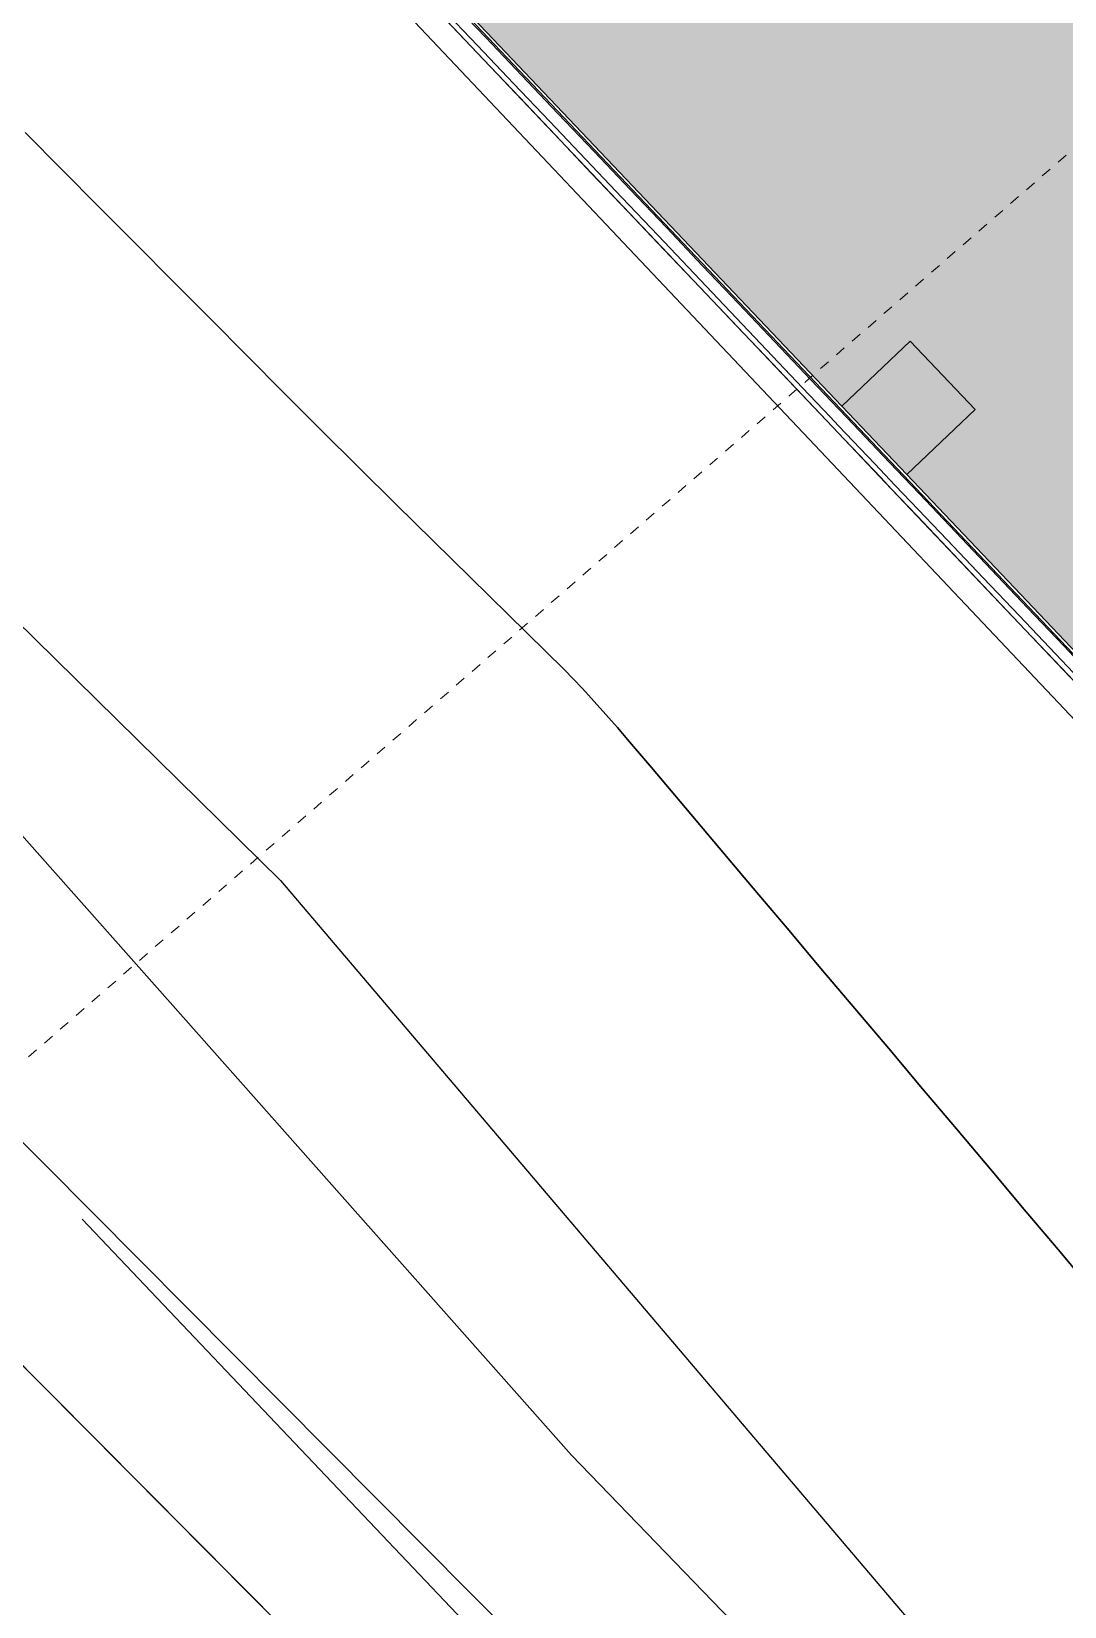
# Model space of a CAD drawing. Header units: metres. Extents: x 507649 to 508899, y 6966965 to 6967377.
# Drawn here: x 507768.27 to 507778.12, y 6967160.11 to 6967175.13 of the extents above; entities that cross this region are included whole.
import ezdxf

# ---------------------------------------------------------------- set-up
doc = ezdxf.new("R2010")
doc.units = ezdxf.units.M
doc.linetypes.add('Grid Line', pattern=[2.1, 1.2, -0.3, 0.3, -0.3])
doc.layers.add('_PROP-BDY', color=6, linetype='Continuous', plot=False)
doc.layers.add('A-FLOR', color=252, linetype='Continuous', lineweight=5)
doc.layers.add('D_UG_PIPES', color=252, linetype='EXIST_SWD', lineweight=0)
for name, color, linetype in [('C_TEXT_2.5', 7, 'Continuous'), ('EWS_BATTER TOP', 30, 'EARTHWORKS_Batter Ticks 1'), ('HATCH_PAVEMENT_CARPARK', 254, 'Continuous'), ('KRB_LIP', 6, 'Continuous'), ('mga2020bdy', 252, 'Continuous'), ('mga2020DR_UNLINED', 252, 'Continuous'), ('PAV_CREST SAG', 2, 'Continuous'), ('STRINGS SWD', 81, 'Continuous'), ('TIN BORDER', 5, 'Continuous'), ('TOPO_BANK', 252, 'Continuous')]:
    doc.layers.add(name, color=color, linetype=linetype)
doc.layers.add('S-GRID', color=47, linetype='Continuous', lineweight=5, plot=False)
doc.styles.get("Standard").update_dxf_attribs({"font": 'ARIALN.TTF'})
doc.linetypes.add('EARTHWORKS_Batter Ticks 1', pattern='A,0.5,[9,ISOCP.shx,S=1,R=0,X=0,Y=0],3,[9,ISOCP.shx,S=0.5,R=0,X=0,Y=0],2.5', length=6)
doc.linetypes.add('EXIST_SWD', pattern='A,5,-2.5,5,-2,["SWD",Standard,S=2.5,R=0,X=0,Y=-1.25],-8,5,-2.5,5,-2.5', length=37.5)

# ---------------------------------------------------------------- blocks, each defined once
blk = doc.blocks.new('XD_HATCH')
at = {"layer": 'HATCH_PAVEMENT_CARPARK'}
h = blk.add_hatch(color=256, dxfattribs=at)
h.dxf.hatch_style = 1
edge = h.paths.add_edge_path()
edge.add_arc((507820.003, 6967266.085), 90.985, 212.49045, 214.43315, ccw=False)
edge.add_line((507743.26, 6967217.211), (507739.398, 6967223.586))
edge.add_line((507739.398, 6967223.586), (507735.794, 6967229.354))
edge.add_arc((507741.735, 6967233.063), 7.004, 130.4092, 211.9744, ccw=False)
edge.add_line((507737.195, 6967238.395), (507750.654, 6967250.094))
edge.add_line((507750.654, 6967250.094), (507741.05, 6967244.042))
edge.add_line((507741.05, 6967244.042), (507736.887, 6967241.488))
edge.add_line((507736.887, 6967241.488), (507736.596, 6967241.375))
edge.add_line((507736.596, 6967241.375), (507734.55, 6967240.12))
edge.add_line((507734.55, 6967240.12), (507731.321, 6967238.12))
edge.add_line((507731.321, 6967238.12), (507725.641, 6967234.654))
edge.add_line((507725.641, 6967234.654), (507731.043, 6967225.636))
edge.add_line((507731.043, 6967225.636), (507734.314, 6967220.406))
edge.add_line((507734.314, 6967220.406), (507740.71, 6967210.555))
edge.add_arc((507792.018, 6967243.469), 60.957, 212.67978, 223.00419)
edge.add_line((507747.44, 6967201.893), (507760.817, 6967187.542))
edge.add_line((507760.817, 6967187.542), (507809.449, 6967136.334))
edge.add_line((507809.449, 6967136.334), (507818.102, 6967127.228))
edge.add_line((507818.102, 6967127.228), (507823.852, 6967121.378))
edge.add_line((507823.852, 6967121.378), (507824.492, 6967120.745))
edge.add_arc((508006.447, 6967303.151), 257.643, 225.07103, 227.49079)
edge.add_line((507832.355, 6967113.225), (507846.232, 6967101.068))
edge.add_line((507846.232, 6967101.068), (507853.401, 6967095.287))
edge.add_line((507853.401, 6967095.287), (507861.259, 6967089.103))
edge.add_line((507861.259, 6967089.103), (507875.892, 6967078.04))
edge.add_line((507875.892, 6967078.04), (507894.996, 6967066.105))
edge.add_line((507894.996, 6967066.105), (507898.306, 6967064.422))
edge.add_arc((507903.258, 6967076.442), 13, 247.607, 320.5781)
edge.add_line((507913.301, 6967068.186), (507923.209, 6967080.381))
edge.add_line((507923.209, 6967080.381), (507928.884, 6967087.367))
edge.add_line((507928.884, 6967087.367), (507934.503, 6967094.285))
edge.add_arc((507925.6, 6967101.304), 11.338, 321.7466, 356.9562)
edge.add_arc((507925.051, 6967101.301), 11.886, 357.1121, 390.6511)
edge.add_line((507935.276, 6967107.361), (507928.355, 6967118.419))
edge.add_arc((507932.593, 6967121.072), 5, 172.2504, 212.042, ccw=False)
edge.add_line((507927.638, 6967121.746), (507927.905, 6967123.707))
edge.add_line((507927.905, 6967123.707), (507927.905, 6967123.707))
edge.add_line((507927.905, 6967123.707), (507928.222, 6967126.036))
edge.add_line((507928.222, 6967126.036), (507922.15, 6967126.731))
edge.add_line((507922.15, 6967126.731), (507921.982, 6967124.77))
edge.add_line((507921.982, 6967124.77), (507922.008, 6967120.889))
edge.add_arc((507933.653, 6967120.754), 11.645, 179.3346, 190.5058)
edge.add_arc((507935.181, 6967121.115), 13.214, 190.8395, 200.6804)
edge.add_arc((507934.907, 6967121.234), 13.001, 201.5983, 211.6011)
edge.add_line((507923.833, 6967114.422), (507928.422, 6967107.084))
edge.add_arc((507919.474, 6967101.5), 10.548, 18.5241, 31.9651, ccw=False)
edge.add_line((507929.475, 6967104.851), (507929.787, 6967103.654))
edge.add_line((507929.787, 6967103.654), (507929.949, 6967102.428))
edge.add_arc((507919.973, 6967101.735), 10, -10.2075, 3.9733, ccw=False)
edge.add_arc((507921.309, 6967101.319), 8.612, 334.462, 350.9422, ccw=False)
edge.add_line((507929.08, 6967097.606), (507928.501, 6967096.513))
edge.add_line((507928.501, 6967096.513), (507927.791, 6967095.501))
edge.add_line((507927.791, 6967095.501), (507924.256, 6967091.166))
edge.add_line((507924.256, 6967091.166), (507918.568, 6967084.191))
edge.add_line((507918.568, 6967084.191), (507911.58, 6967075.614))
edge.add_line((507911.58, 6967075.614), (507910.645, 6967074.541))
edge.add_line((507910.645, 6967074.541), (507910.131, 6967074.048))
edge.add_line((507910.131, 6967074.048), (507909.863, 6967073.813))
edge.add_line((507909.863, 6967073.813), (507909.587, 6967073.587))
edge.add_line((507909.587, 6967073.587), (507909.304, 6967073.367))
edge.add_line((507909.304, 6967073.367), (507909.013, 6967073.157))
edge.add_line((507909.013, 6967073.157), (507908.416, 6967072.764))
edge.add_line((507908.416, 6967072.764), (507907.795, 6967072.408))
edge.add_line((507907.795, 6967072.408), (507907.154, 6967072.091))
edge.add_line((507907.154, 6967072.091), (507906.825, 6967071.948))
edge.add_line((507906.825, 6967071.948), (507906.493, 6967071.814))
edge.add_line((507906.493, 6967071.814), (507905.816, 6967071.577))
edge.add_line((507905.816, 6967071.577), (507905.127, 6967071.382))
edge.add_line((507905.127, 6967071.382), (507904.429, 6967071.208))
edge.add_line((507904.429, 6967071.208), (507903.012, 6967071.034))
edge.add_line((507903.012, 6967071.034), (507901.581, 6967071.056))
edge.add_line((507901.581, 6967071.056), (507900.489, 6967071.127))
edge.add_line((507900.489, 6967071.127), (507899.41, 6967071.292))
edge.add_line((507899.41, 6967071.292), (507898.989, 6967071.383))
edge.add_line((507898.989, 6967071.383), (507898.134, 6967071.614))
edge.add_line((507898.134, 6967071.614), (507897.297, 6967071.904))
edge.add_line((507897.297, 6967071.904), (507895.368, 6967072.947))
edge.add_line((507895.368, 6967072.947), (507879.298, 6967082.987))
edge.add_line((507879.298, 6967082.987), (507866.995, 6967092.289))
edge.add_line((507866.995, 6967092.289), (507856.54, 6967100.453))
edge.add_line((507856.54, 6967100.453), (507836.168, 6967117.777))
edge.add_line((507836.168, 6967117.777), (507828.863, 6967124.875))
edge.add_line((507828.863, 6967124.875), (507821.037, 6967132.845))
edge.add_line((507821.037, 6967132.845), (507813.741, 6967140.457))
edge.add_line((507813.741, 6967140.457), (507815.658, 6967142.761))
edge.add_line((507815.658, 6967142.761), (507797.065, 6967160.683))
edge.add_line((507797.065, 6967160.683), (507795.715, 6967159.508))
edge.add_line((507795.715, 6967159.508), (507754.472, 6967202.936))
edge.add_line((507754.472, 6967202.936), (507751.459, 6967206.268))
edge.add_arc((507819.868, 6967266.093), 90.877, 214.4857, 221.17028, ccw=False)
blk = doc.blocks.new('XE_SURVEY')
at = {"layer": 'D_UG_PIPES', "flags": 128}
for points in [[(507741.016, 6967200.273), (507747.15, 6967192.291), (507752.549, 6967184.499), (507759.944, 6967176.492), (507766.427, 6967169.447), (507773.421, 6967161.557), (507780.398, 6967154.335), (507787.332, 6967147.004), (507794.664, 6967139.504), (507801.475, 6967132.601), (507808.45, 6967125.472), (507816.205, 6967118.339), (507825.113, 6967108.507), (507830.763, 6967103.224), (507837.747, 6967095.978), (507845.761, 6967088.945), (507853.422, 6967082.201), (507862.041, 6967076.014), (507870.746, 6967069.366), (507880.15, 6967063.579), (507889.541, 6967057.221), (507901.227, 6967052.696), (507905.257, 6967050.845), (507911.912, 6967049.364), (507914.386, 6967050.745), (507920.711, 6967053.97), (507930.606, 6967058.671), (507939.398, 6967065.326), (507941.267, 6967069.526), (507940.877, 6967073.658)], [(507768.759, 6967163.807), (507782.55, 6967149.274), (507796.255, 6967134.593), (507809.724, 6967120.162), (507823.467, 6967105.637), (507835.978, 6967092.724), (507852.924, 6967078.553), (507868.827, 6967066.212), (507885.411, 6967055.6), (507902.91, 6967047.634), (507908.977, 6967044.532)]]:
    blk.add_lwpolyline(points, dxfattribs=at)
at = {"layer": 'mga2020bdy'}
blk.add_polyline3d([(507828.052, 6967099.593, 2.613), (507822.89, 6967104.75, 2.549), (507815.036, 6967113.788, 2.686), (507807.592, 6967120.707, 2.696), (507798.204, 6967130.642, 2.706), (507791.744, 6967137.916, 2.836), (507781.885, 6967148.136, 2.841), (507775.67, 6967154.879, 2.926), (507765.741, 6967164.879, 2.91), (507758.338, 6967173.226, 2.823), (507746.943, 6967185.547, 2.922), (507741.448, 6967191.296, 2.95), (507732.158, 6967201.984, 2.908)], dxfattribs=at)
at = {"layer": 'mga2020DR_UNLINED'}
for points in [[(507719.655, 6967221.477, 3.001), (507726.83, 6967211.173, 2.942), (507733.314, 6967202.941, 2.908), (507742.556, 6967192.306, 2.95), (507748.036, 6967186.574, 2.922), (507759.449, 6967174.233, 2.823), (507766.835, 6967165.905, 2.91), (507776.754, 6967155.916, 2.926), (507782.976, 6967149.165, 2.841), (507792.845, 6967138.935, 2.836), (507799.31, 6967131.655, 2.706), (507808.649, 6967121.772, 2.696), (507816.116, 6967114.832, 2.686), (507823.987, 6967105.773, 2.549), (507829.108, 6967100.656, 2.613), (507837.266, 6967092.595, 2.659), (507844.835, 6967085.994, 2.546), (507855.938, 6967076.896, 2.622), (507862.665, 6967071.986, 2.527), (507870.951, 6967065.735, 2.562), (507888.287, 6967056.493, 2.548), (507894.371, 6967052.844, 2.434), (507903.927, 6967049.994, 2.542)], [(507718.425, 6967220.62, 3.001), (507725.624, 6967210.28, 2.942), (507732.158, 6967201.984, 2.908), (507741.448, 6967191.296, 2.95), (507746.943, 6967185.547, 2.922), (507758.338, 6967173.226, 2.823), (507765.741, 6967164.879, 2.91), (507775.67, 6967154.879, 2.926), (507781.885, 6967148.136, 2.841), (507791.744, 6967137.916, 2.836), (507798.204, 6967130.642, 2.706), (507807.592, 6967120.707, 2.696), (507815.036, 6967113.788, 2.686), (507822.89, 6967104.75, 2.549), (507828.052, 6967099.593, 2.613), (507836.245, 6967091.495, 2.659), (507843.867, 6967084.849, 2.546), (507855.02, 6967075.71, 2.622), (507861.771, 6967070.782, 2.527), (507870.142, 6967064.468, 2.562), (507887.548, 6967055.187, 2.548), (507893.762, 6967051.462, 2.434), (507903.498, 6967048.557, 2.542)]]:
    blk.add_polyline3d(points, dxfattribs=at)
at = {"layer": 'TOPO_BANK'}
blk.add_polyline3d([(507723.895, 6967222.829, 4.371), (507730.134, 6967214.871, 4.105), (507737.489, 6967203.859, 3.688), (507743.512, 6967195.586, 3.655), (507750.898, 6967187.875, 3.554), (507760.503, 6967177.016, 3.598), (507770.647, 6967167.036, 3.639), (507777.921, 6967158.471, 3.477), (507785.998, 6967150.322, 3.457), (507794.026, 6967141.443, 3.458), (507803.174, 6967132.304, 3.515), (507810.571, 6967124.666, 3.543), (507819.277, 6967116.234, 3.546), (507826.23, 6967109.289, 3.707), (507832.809, 6967102.051, 3.721)], dxfattribs=at)
blk = doc.blocks.new('25027_BNP_Skygate Play-Sheet - 000101 - SITE PLAN')
at = {"layer": '_PROP-BDY'}
blk.add_line((-2260610.86, 4059443.92), (-2388364.28, 4033725.42), dxfattribs=at)
at = {"layer": 'A-FLOR'}
blk.add_line((-2345361.68, 4041875.09), (-2283958.11, 4054367.79), dxfattribs=at)
at = {"layer": 'S-GRID', "linetype": 'Grid Line'}
blk.add_line((-2297750.48, 3994442.32), (-2311662.19, 4082274.11), dxfattribs=at)
blk = doc.blocks.new('XE_ARCH')
at = {"xscale": 0.001, "yscale": 0.001, "zscale": 0.001, "rotation": 121.996}
blk.add_blockref('25027_BNP_Skygate Play-Sheet - 000101 - SITE PLAN', (509988.126, 6971273.77), dxfattribs=at)
blk = doc.blocks.new('A$Cbbbd136e')
at = {"layer": 'TIN BORDER'}
blk.add_lwpolyline([(507768.214, 6967174.166), (507768.567, 6967173.811), (507768.919, 6967173.456), (507769.272, 6967173.102), (507769.624, 6967172.747), (507769.977, 6967172.392), (507770.33, 6967172.037), (507770.682, 6967171.683), (507771.035, 6967171.328), (507771.39, 6967170.976), (507771.747, 6967170.625), (507772.103, 6967170.274), (507772.459, 6967169.923), (507772.816, 6967169.572), (507773.172, 6967169.221), (507773.35, 6967169.046), (507773.526, 6967168.867), (507773.858, 6967168.493), (507773.956, 6967168.38), (507774.183, 6967168.112), (507774.506, 6967167.729), (507774.829, 6967167.346), (507775.152, 6967166.964), (507775.475, 6967166.581), (507775.798, 6967166.198), (507776.121, 6967165.815), (507776.444, 6967165.433), (507776.767, 6967165.05), (507777.09, 6967164.667), (507777.414, 6967164.284), (507777.736, 6967163.901), (507778.058, 6967163.517), (507778.38, 6967163.133)], dxfattribs=at)
blk = doc.blocks.new('XD_DESIGN BASE_1')
at = {"layer": 'EWS_BATTER TOP'}
blk.add_polyline3d([(507846.103, 6967100.914, 5.086), (507832.222, 6967113.076, 4.994), (507824.351, 6967120.603, 4.94), (507824.351, 6967120.603, 4.94), (507823.71, 6967121.237, 4.94), (507817.959, 6967127.089, 4.985), (507809.304, 6967136.196, 5.048), (507802.418, 6967143.447, 5.098), (507791.219, 6967155.239, 5.017), (507776.471, 6967170.768, 4.91), (507775.851, 6967171.421, 4.91), (507760.671, 6967187.405, 5.021), (507747.294, 6967201.757, 5.119), (507743.722, 6967205.95, 5.086), (507740.542, 6967210.447, 5.053), (507740.542, 6967210.447, 5.053), (507734.144, 6967220.3, 4.982), (507730.872, 6967225.532, 4.921), (507730.871, 6967225.534, 4.921), (507725.521, 6967234.465, 4.517)], dxfattribs=at)
at = {"layer": 'KRB_LIP'}
blk.add_polyline3d([(507846.232, 6967101.068, 4.977), (507832.355, 6967113.225, 4.884), (507824.492, 6967120.745, 4.83), (507824.492, 6967120.745, 4.83), (507823.852, 6967121.378, 4.83), (507818.102, 6967127.228, 4.876), (507809.449, 6967136.334, 4.938), (507802.563, 6967143.585, 4.988), (507791.364, 6967155.376, 4.907), (507776.616, 6967170.906, 4.8), (507775.996, 6967171.559, 4.8), (507760.817, 6967187.542, 4.911), (507747.44, 6967201.893, 5.009), (507743.88, 6967206.073, 4.976), (507740.71, 6967210.555, 4.943), (507740.71, 6967210.555, 4.943), (507734.314, 6967220.406, 4.873), (507731.043, 6967225.636, 4.811), (507726.104, 6967233.882, 4.407), (507725.641, 6967234.654, 4.407)], dxfattribs=at)
at = {"layer": 'PAV_CREST SAG'}
for points in [[(507778.377, 6967168.833, 4.964), (507778.033, 6967169.196, 4.961), (507777.689, 6967169.559, 4.959), (507777.344, 6967169.921, 4.956), (507777, 6967170.284, 4.954), (507776.656, 6967170.646, 4.951), (507776.507, 6967170.803, 4.95), (507776.311, 6967171.009, 4.95), (507775.967, 6967171.371, 4.95), (507775.887, 6967171.455, 4.95), (507775.623, 6967171.734, 4.952), (507775.278, 6967172.096, 4.954), (507774.934, 6967172.459, 4.957), (507774.59, 6967172.821, 4.959), (507774.246, 6967173.184, 4.962), (507773.901, 6967173.547, 4.965), (507773.557, 6967173.909, 4.967), (507773.213, 6967174.272, 4.97), (507772.868, 6967174.634, 4.972), (507772.524, 6967174.997, 4.975), (507772.18, 6967175.359, 4.977)], [(507778.377, 6967168.833, 4.964), (507778.033, 6967169.196, 4.961), (507777.689, 6967169.559, 4.959), (507777.344, 6967169.921, 4.956), (507777, 6967170.284, 4.954), (507776.656, 6967170.646, 4.951), (507776.507, 6967170.803, 4.95), (507776.311, 6967171.009, 4.95), (507775.967, 6967171.371, 4.95), (507775.887, 6967171.455, 4.95), (507775.623, 6967171.734, 4.952), (507775.278, 6967172.096, 4.954), (507774.934, 6967172.459, 4.957), (507774.59, 6967172.821, 4.959), (507774.246, 6967173.184, 4.962), (507773.901, 6967173.547, 4.965), (507773.557, 6967173.909, 4.967), (507773.213, 6967174.272, 4.97), (507772.868, 6967174.634, 4.972), (507772.524, 6967174.997, 4.975), (507772.18, 6967175.359, 4.977)], [(507778.457, 6967168.909, 4.964), (507778.113, 6967169.272, 4.961), (507777.768, 6967169.634, 4.959), (507777.424, 6967169.997, 4.956), (507777.08, 6967170.359, 4.954), (507776.736, 6967170.722, 4.951), (507776.587, 6967170.879, 4.95), (507776.391, 6967171.084, 4.95), (507776.047, 6967171.447, 4.95), (507775.967, 6967171.531, 4.95), (507775.703, 6967171.81, 4.952), (507775.358, 6967172.172, 4.954), (507775.014, 6967172.535, 4.957), (507774.67, 6967172.897, 4.959), (507774.325, 6967173.26, 4.962), (507773.981, 6967173.622, 4.965), (507773.637, 6967173.985, 4.967), (507773.292, 6967174.347, 4.97), (507772.948, 6967174.71, 4.972), (507772.604, 6967175.073, 4.975), (507772.259, 6967175.435, 4.977)], [(507778.457, 6967168.909, 4.964), (507778.113, 6967169.272, 4.961), (507777.768, 6967169.634, 4.959), (507777.424, 6967169.997, 4.956), (507777.08, 6967170.359, 4.954), (507776.736, 6967170.722, 4.951), (507776.587, 6967170.879, 4.95), (507776.391, 6967171.084, 4.95), (507776.047, 6967171.447, 4.95), (507775.967, 6967171.531, 4.95), (507775.703, 6967171.81, 4.952), (507775.358, 6967172.172, 4.954), (507775.014, 6967172.535, 4.957), (507774.67, 6967172.897, 4.959), (507774.325, 6967173.26, 4.962), (507773.981, 6967173.622, 4.965), (507773.637, 6967173.985, 4.967), (507773.292, 6967174.347, 4.97), (507772.948, 6967174.71, 4.972), (507772.604, 6967175.073, 4.975), (507772.259, 6967175.435, 4.977)], [(507778.434, 6967168.701, 4.924), (507778.09, 6967169.064, 4.921), (507777.745, 6967169.426, 4.919), (507777.401, 6967169.789, 4.916), (507777.057, 6967170.151, 4.914), (507776.712, 6967170.514, 4.911), (507776.471, 6967170.768, 4.91), (507776.368, 6967170.877, 4.91), (507776.024, 6967171.239, 4.91), (507775.851, 6967171.421, 4.91), (507775.679, 6967171.602, 4.911), (507775.335, 6967171.964, 4.913), (507774.991, 6967172.327, 4.916), (507774.646, 6967172.689, 4.918), (507774.302, 6967173.052, 4.921), (507773.958, 6967173.414, 4.924), (507773.613, 6967173.777, 4.926), (507773.269, 6967174.14, 4.929), (507772.925, 6967174.502, 4.931), (507772.58, 6967174.865, 4.934), (507772.236, 6967175.227, 4.936)], [(507778.38, 6967163.133, 3.653), (507778.058, 6967163.517, 3.661), (507777.736, 6967163.901, 3.669), (507777.414, 6967164.284, 3.676), (507777.09, 6967164.667, 3.683), (507776.767, 6967165.05, 3.69), (507776.444, 6967165.433, 3.698), (507776.121, 6967165.815, 3.705), (507775.798, 6967166.198, 3.712), (507775.475, 6967166.581, 3.72), (507775.152, 6967166.964, 3.727), (507774.829, 6967167.346, 3.734), (507774.506, 6967167.729, 3.741), (507774.183, 6967168.112, 3.749), (507773.956, 6967168.38, 3.754), (507773.858, 6967168.493, 3.756), (507773.526, 6967168.867, 3.761), (507773.35, 6967169.046, 3.76), (507773.172, 6967169.221, 3.758), (507772.816, 6967169.572, 3.755), (507772.459, 6967169.923, 3.752), (507772.103, 6967170.274, 3.749), (507771.747, 6967170.625, 3.746), (507771.39, 6967170.976, 3.743), (507771.035, 6967171.328, 3.741), (507770.682, 6967171.683, 3.739), (507770.33, 6967172.037, 3.738), (507769.977, 6967172.392, 3.737), (507769.624, 6967172.747, 3.736), (507769.272, 6967173.102, 3.734), (507768.919, 6967173.456, 3.733), (507768.567, 6967173.811, 3.732), (507768.214, 6967174.166, 3.73)], [(507778.38, 6967163.133, 3.653), (507778.058, 6967163.517, 3.661), (507777.736, 6967163.901, 3.669), (507777.414, 6967164.284, 3.676), (507777.09, 6967164.667, 3.683), (507776.767, 6967165.05, 3.69), (507776.444, 6967165.433, 3.698), (507776.121, 6967165.815, 3.705), (507775.798, 6967166.198, 3.712), (507775.475, 6967166.581, 3.72), (507775.152, 6967166.964, 3.727), (507774.829, 6967167.346, 3.734), (507774.506, 6967167.729, 3.741), (507774.183, 6967168.112, 3.749), (507773.956, 6967168.38, 3.754), (507773.858, 6967168.493, 3.756), (507773.526, 6967168.867, 3.761), (507773.35, 6967169.046, 3.76), (507773.172, 6967169.221, 3.758), (507772.816, 6967169.572, 3.755), (507772.459, 6967169.923, 3.752), (507772.103, 6967170.274, 3.749), (507771.747, 6967170.625, 3.746), (507771.39, 6967170.976, 3.743), (507771.035, 6967171.328, 3.741), (507770.682, 6967171.683, 3.739), (507770.33, 6967172.037, 3.738), (507769.977, 6967172.392, 3.737), (507769.624, 6967172.747, 3.736), (507769.272, 6967173.102, 3.734), (507768.919, 6967173.456, 3.733), (507768.567, 6967173.811, 3.732), (507768.214, 6967174.166, 3.73)], [(507778.434, 6967168.701, 4.924), (507778.09, 6967169.064, 4.921), (507777.745, 6967169.426, 4.919), (507777.401, 6967169.789, 4.916), (507777.057, 6967170.151, 4.914), (507776.712, 6967170.514, 4.911), (507776.471, 6967170.768, 4.91), (507776.368, 6967170.877, 4.91), (507776.024, 6967171.239, 4.91), (507775.851, 6967171.421, 4.91), (507775.679, 6967171.602, 4.911), (507775.335, 6967171.964, 4.913), (507774.991, 6967172.327, 4.916), (507774.646, 6967172.689, 4.918), (507774.302, 6967173.052, 4.921), (507773.958, 6967173.414, 4.924), (507773.613, 6967173.777, 4.926), (507773.269, 6967174.14, 4.929), (507772.925, 6967174.502, 4.931), (507772.58, 6967174.865, 4.934), (507772.236, 6967175.227, 4.936)], [(507778.38, 6967163.133, 3.653), (507778.058, 6967163.517, 3.661), (507777.736, 6967163.901, 3.669), (507777.414, 6967164.284, 3.676), (507777.09, 6967164.667, 3.683), (507776.767, 6967165.05, 3.69), (507776.444, 6967165.433, 3.698), (507776.121, 6967165.815, 3.705), (507775.798, 6967166.198, 3.712), (507775.475, 6967166.581, 3.72), (507775.152, 6967166.964, 3.727), (507774.829, 6967167.346, 3.734), (507774.506, 6967167.729, 3.741), (507774.183, 6967168.112, 3.749), (507773.956, 6967168.38, 3.754), (507773.858, 6967168.493, 3.756), (507773.526, 6967168.867, 3.761), (507773.35, 6967169.046, 3.76), (507773.172, 6967169.221, 3.758), (507772.816, 6967169.572, 3.755), (507772.459, 6967169.923, 3.752), (507772.103, 6967170.274, 3.749), (507771.747, 6967170.625, 3.746), (507771.39, 6967170.976, 3.743), (507771.035, 6967171.328, 3.741), (507770.682, 6967171.683, 3.739), (507770.33, 6967172.037, 3.738), (507769.977, 6967172.392, 3.737), (507769.624, 6967172.747, 3.736), (507769.272, 6967173.102, 3.734), (507768.919, 6967173.456, 3.733), (507768.567, 6967173.811, 3.732), (507768.214, 6967174.166, 3.73)]]:
    blk.add_polyline3d(points, dxfattribs=at)
at = {"layer": 'STRINGS SWD', "elevation": 4.8}
blk.add_lwpolyline([(507775.996, 6967171.559), (507776.649, 6967172.178), (507777.269, 6967171.525), (507776.616, 6967170.906)], close=True, dxfattribs=at)
at = {"layer": 'TIN BORDER'}
blk.add_blockref('A$Cbbbd136e', (0, 0), dxfattribs=at)

msp = doc.modelspace()

# ---------------------------------------------------------------- block references
at = {"layer": 'C_TEXT_2.5'}
for name in ['XD_HATCH', 'XE_SURVEY']:
    msp.add_blockref(name, (0, 0), dxfattribs=at)

# ---------------------------------------------------------------- next in the draw order: block references
msp.add_blockref('XE_ARCH', (0, 0), dxfattribs=at)

# ---------------------------------------------------------------- next in the draw order: block references
msp.add_blockref('XD_DESIGN BASE_1', (0, 0), dxfattribs=at)

doc.saveas('drawing.dxf')
